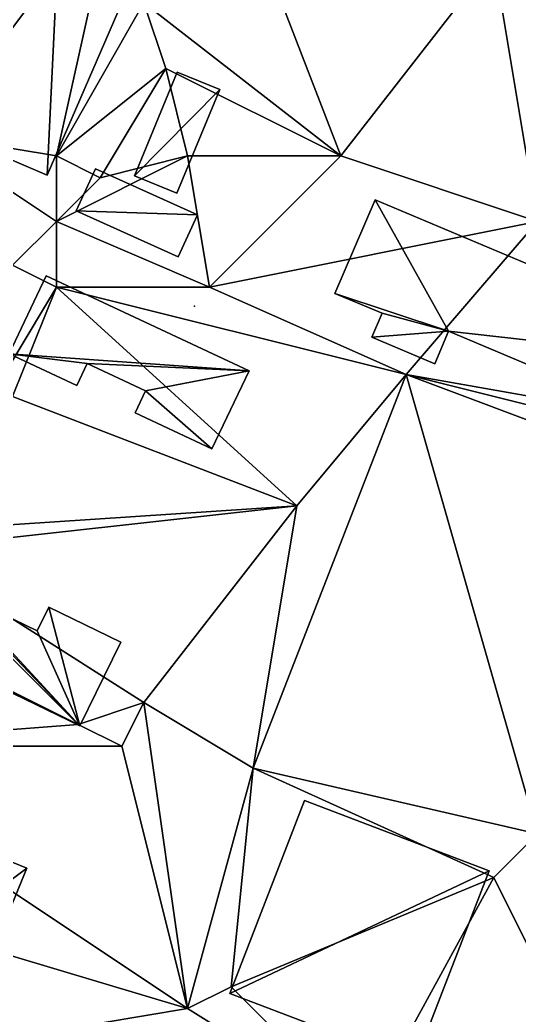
# Model space of a CAD drawing. Header units: metres. Extents: x -1103 to 901, y -902 to 905.
# Drawn here: x -921.3 to -875.7, y -602.6 to -511.6 of the extents above; entities that cross this region are included whole.
import ezdxf

# ---------------------------------------------------------------- set-up
doc = ezdxf.new("R2010")
doc.units = ezdxf.units.M
for name, color, linetype in [('OSM_BUILDING_FOOTPRINTS', 7, 'CONTINUOUS'), ('OSM_BUILDING_ROOFS', 1, 'CONTINUOUS'), ('OSM_BUILDING_WALLS', 8, 'CONTINUOUS'), ('OSM_TERRAIN', 3, 'CONTINUOUS'), ('OSM_TREES', 3, 'CONTINUOUS')]:
    doc.layers.add(name, color=color, linetype=linetype)

msp = doc.modelspace()

# ---------------------------------------------------------------- linework, layer by layer
at = {"layer": 'OSM_BUILDING_FOOTPRINTS'}
for points in [[(-912.388, -486.88, 13.145), (-903.622, -490.629, 13.145), (-918.853, -525.753, 13.145), (-928.912, -521.451, 13.145), (-921.827, -505.116, 13.145), (-917.925, -506.786, 13.145), (-915.582, -501.378, 13.145), (-918.18, -500.262, 13.145), (-912.388, -486.88, 13.145)], [(-906.938, -516.33, 12.467), (-903.058, -517.911, 12.467), (-906.993, -527.411, 12.467), (-910.862, -525.83, 12.467), (-906.938, -516.33, 12.467)], [(-914.432, -525.188, 12.341), (-905.103, -529.38, 12.341), (-906.849, -533.217, 12.341), (-916.178, -529.026, 12.341), (-914.432, -525.188, 12.341)], [(-883.404, -543.004, 12.114), (-889.152, -540.582, 12.114), (-888.213, -538.392, 12.114), (-892.524, -536.568, 12.114), (-888.854, -527.997, 12.114), (-852.355, -543.391, 12.114), (-855.693, -551.198, 12.114), (-882.133, -540.04, 12.114), (-883.404, -543.004, 12.114)], [(-918.942, -534.954, 12.088), (-900.383, -543.657, 12.088), (-903.776, -550.79, 12.088), (-910.806, -547.494, 12.088), (-909.856, -545.493, 12.088), (-915.194, -542.993, 12.088), (-916.134, -544.984, 12.088), (-922.324, -542.087, 12.088), (-918.942, -534.954, 12.088)], [(-935.19, -566.782, 11.268), (-931.642, -559.538, 11.268), (-926.402, -562.081, 11.268), (-927.254, -563.818, 11.268), (-919.759, -567.445, 11.268), (-918.698, -565.277, 11.268), (-912.088, -568.473, 11.268), (-915.846, -576.137, 11.268), (-935.19, -566.782, 11.268)], [(-895.308, -582.949, 11.866), (-878.429, -589.396, 11.866), (-885.26, -607.058, 11.866), (-902.139, -600.611, 11.866), (-895.308, -582.949, 11.866)], [(-924.224, -587.727, 10.93), (-920.698, -589.165, 10.93), (-923.119, -595.026, 10.93), (-926.645, -593.589, 10.93), (-924.224, -587.727, 10.93)]]:
    msp.add_polyline3d(points, close=True, dxfattribs=at)
at = {"layer": 'OSM_BUILDING_ROOFS'}
for points in [[(-917.925, -506.786, 18.345), (-918.853, -525.753, 18.345), (-903.622, -490.629, 18.345)], [(-917.925, -506.786, 18.345), (-921.827, -505.116, 18.345), (-928.912, -521.451, 18.345)], [(-917.925, -506.786, 18.345), (-928.912, -521.451, 18.345), (-918.853, -525.753, 18.345)], [(-903.058, -517.911, 22.467), (-906.938, -516.33, 22.467), (-910.862, -525.83, 22.467)], [(-903.058, -517.911, 22.467), (-910.862, -525.83, 22.467), (-906.993, -527.411, 22.467)], [(-905.103, -529.38, 22.341), (-914.432, -525.188, 22.341), (-916.178, -529.026, 22.341)], [(-882.133, -540.04, 22.114), (-888.854, -527.997, 22.114), (-892.524, -536.568, 22.114)], [(-882.133, -540.04, 22.114), (-852.355, -543.391, 22.114), (-888.854, -527.997, 22.114)], [(-905.103, -529.38, 22.341), (-916.178, -529.026, 22.341), (-906.849, -533.217, 22.341)], [(-900.383, -543.657, 20.488), (-918.942, -534.954, 20.488), (-922.324, -542.087, 20.488)], [(-882.133, -540.04, 22.114), (-892.524, -536.568, 22.114), (-888.213, -538.392, 22.114)], [(-882.133, -540.04, 22.114), (-888.213, -538.392, 22.114), (-889.152, -540.582, 22.114)], [(-889.152, -540.582, 22.114), (-883.404, -543.004, 22.114), (-882.133, -540.04, 22.114)], [(-882.133, -540.04, 22.114), (-855.693, -551.198, 22.114), (-852.355, -543.391, 22.114)], [(-922.324, -542.087, 20.488), (-916.134, -544.984, 20.488), (-915.194, -542.993, 20.488)], [(-900.383, -543.657, 20.488), (-922.324, -542.087, 20.488), (-915.194, -542.993, 20.488)], [(-900.383, -543.657, 20.488), (-915.194, -542.993, 20.488), (-909.856, -545.493, 20.488)], [(-909.856, -545.493, 20.488), (-903.776, -550.79, 20.488), (-900.383, -543.657, 20.488)], [(-909.856, -545.493, 20.488), (-910.806, -547.494, 20.488), (-903.776, -550.79, 20.488)], [(-931.642, -559.538, 21.268), (-935.19, -566.782, 21.268), (-915.846, -576.137, 21.268)], [(-927.254, -563.818, 21.268), (-931.642, -559.538, 21.268), (-915.846, -576.137, 21.268)], [(-915.846, -576.137, 21.268), (-919.759, -567.445, 21.268), (-927.254, -563.818, 21.268)], [(-915.846, -576.137, 21.268), (-918.698, -565.277, 21.268), (-919.759, -567.445, 21.268)], [(-915.846, -576.137, 21.268), (-912.088, -568.473, 21.268), (-918.698, -565.277, 21.268)], [(-878.429, -589.396, 21.866), (-895.308, -582.949, 21.866), (-902.139, -600.611, 21.866)], [(-920.698, -589.165, 20.93), (-924.224, -587.727, 20.93), (-926.645, -593.589, 20.93)], [(-920.698, -589.165, 20.93), (-926.645, -593.589, 20.93), (-923.119, -595.026, 20.93)], [(-878.429, -589.396, 21.866), (-902.139, -600.611, 21.866), (-885.26, -607.058, 21.866)]]:
    msp.add_3dface(points, dxfattribs=at)
at = {"layer": 'OSM_BUILDING_WALLS'}
for points in [[(-918.853, -525.753, 13.145), (-903.622, -490.629, 13.145), (-903.622, -490.629, 18.345)], [(-918.853, -525.753, 13.145), (-903.622, -490.629, 18.345), (-918.853, -525.753, 18.345)], [(-906.938, -516.33, 12.467), (-910.862, -525.83, 12.467), (-910.862, -525.83, 22.467)], [(-906.938, -516.33, 12.467), (-910.862, -525.83, 22.467), (-906.938, -516.33, 22.467)], [(-903.058, -517.911, 12.467), (-906.938, -516.33, 12.467), (-906.938, -516.33, 22.467)], [(-903.058, -517.911, 12.467), (-906.938, -516.33, 22.467), (-903.058, -517.911, 22.467)], [(-906.993, -527.411, 12.467), (-903.058, -517.911, 12.467), (-903.058, -517.911, 22.467)], [(-906.993, -527.411, 12.467), (-903.058, -517.911, 22.467), (-906.993, -527.411, 22.467)], [(-928.912, -521.451, 13.145), (-918.853, -525.753, 13.145), (-918.853, -525.753, 18.345)], [(-928.912, -521.451, 13.145), (-918.853, -525.753, 18.345), (-928.912, -521.451, 18.345)], [(-914.432, -525.188, 12.341), (-916.178, -529.026, 12.341), (-916.178, -529.026, 22.341)], [(-914.432, -525.188, 12.341), (-916.178, -529.026, 22.341), (-914.432, -525.188, 22.341)], [(-905.103, -529.38, 12.341), (-914.432, -525.188, 12.341), (-914.432, -525.188, 22.341)], [(-905.103, -529.38, 12.341), (-914.432, -525.188, 22.341), (-905.103, -529.38, 22.341)], [(-910.862, -525.83, 12.467), (-906.993, -527.411, 12.467), (-906.993, -527.411, 22.467)], [(-910.862, -525.83, 12.467), (-906.993, -527.411, 22.467), (-910.862, -525.83, 22.467)], [(-888.854, -527.997, 12.114), (-892.524, -536.568, 12.114), (-892.524, -536.568, 22.114)], [(-888.854, -527.997, 12.114), (-892.524, -536.568, 22.114), (-888.854, -527.997, 22.114)], [(-852.355, -543.391, 12.114), (-888.854, -527.997, 12.114), (-888.854, -527.997, 22.114)], [(-852.355, -543.391, 12.114), (-888.854, -527.997, 22.114), (-852.355, -543.391, 22.114)], [(-916.178, -529.026, 12.341), (-906.849, -533.217, 12.341), (-906.849, -533.217, 22.341)], [(-916.178, -529.026, 12.341), (-906.849, -533.217, 22.341), (-916.178, -529.026, 22.341)], [(-906.849, -533.217, 12.341), (-905.103, -529.38, 12.341), (-905.103, -529.38, 22.341)], [(-906.849, -533.217, 12.341), (-905.103, -529.38, 22.341), (-906.849, -533.217, 22.341)], [(-918.942, -534.954, 12.088), (-922.324, -542.087, 12.088), (-922.324, -542.087, 20.488)], [(-918.942, -534.954, 12.088), (-922.324, -542.087, 20.488), (-918.942, -534.954, 20.488)], [(-900.383, -543.657, 12.088), (-918.942, -534.954, 12.088), (-918.942, -534.954, 20.488)], [(-900.383, -543.657, 12.088), (-918.942, -534.954, 20.488), (-900.383, -543.657, 20.488)], [(-892.524, -536.568, 12.114), (-888.213, -538.392, 12.114), (-888.213, -538.392, 22.114)], [(-892.524, -536.568, 12.114), (-888.213, -538.392, 22.114), (-892.524, -536.568, 22.114)], [(-888.213, -538.392, 12.114), (-889.152, -540.582, 12.114), (-889.152, -540.582, 22.114)], [(-888.213, -538.392, 12.114), (-889.152, -540.582, 22.114), (-888.213, -538.392, 22.114)], [(-889.152, -540.582, 12.114), (-883.404, -543.004, 12.114), (-883.404, -543.004, 22.114)], [(-889.152, -540.582, 12.114), (-883.404, -543.004, 22.114), (-889.152, -540.582, 22.114)], [(-883.404, -543.004, 12.114), (-882.133, -540.04, 12.114), (-882.133, -540.04, 22.114)], [(-883.404, -543.004, 12.114), (-882.133, -540.04, 22.114), (-883.404, -543.004, 22.114)], [(-882.133, -540.04, 12.114), (-855.693, -551.198, 12.114), (-855.693, -551.198, 22.114)], [(-882.133, -540.04, 12.114), (-855.693, -551.198, 22.114), (-882.133, -540.04, 22.114)], [(-922.324, -542.087, 12.088), (-916.134, -544.984, 12.088), (-916.134, -544.984, 20.488)], [(-922.324, -542.087, 12.088), (-916.134, -544.984, 20.488), (-922.324, -542.087, 20.488)], [(-916.134, -544.984, 12.088), (-915.194, -542.993, 12.088), (-915.194, -542.993, 20.488)], [(-916.134, -544.984, 12.088), (-915.194, -542.993, 20.488), (-916.134, -544.984, 20.488)], [(-915.194, -542.993, 12.088), (-909.856, -545.493, 12.088), (-909.856, -545.493, 20.488)], [(-915.194, -542.993, 12.088), (-909.856, -545.493, 20.488), (-915.194, -542.993, 20.488)], [(-903.776, -550.79, 12.088), (-900.383, -543.657, 12.088), (-900.383, -543.657, 20.488)], [(-903.776, -550.79, 12.088), (-900.383, -543.657, 20.488), (-903.776, -550.79, 20.488)], [(-909.856, -545.493, 12.088), (-910.806, -547.494, 12.088), (-910.806, -547.494, 20.488)], [(-909.856, -545.493, 12.088), (-910.806, -547.494, 20.488), (-909.856, -545.493, 20.488)], [(-910.806, -547.494, 12.088), (-903.776, -550.79, 12.088), (-903.776, -550.79, 20.488)], [(-910.806, -547.494, 12.088), (-903.776, -550.79, 20.488), (-910.806, -547.494, 20.488)], [(-919.759, -567.445, 11.268), (-927.254, -563.818, 11.268), (-927.254, -563.818, 21.268)], [(-919.759, -567.445, 11.268), (-927.254, -563.818, 21.268), (-919.759, -567.445, 21.268)], [(-918.698, -565.277, 11.268), (-919.759, -567.445, 11.268), (-919.759, -567.445, 21.268)], [(-918.698, -565.277, 11.268), (-919.759, -567.445, 21.268), (-918.698, -565.277, 21.268)], [(-912.088, -568.473, 11.268), (-918.698, -565.277, 11.268), (-918.698, -565.277, 21.268)], [(-912.088, -568.473, 11.268), (-918.698, -565.277, 21.268), (-912.088, -568.473, 21.268)], [(-935.19, -566.782, 11.268), (-915.846, -576.137, 11.268), (-915.846, -576.137, 21.268)], [(-935.19, -566.782, 11.268), (-915.846, -576.137, 21.268), (-935.19, -566.782, 21.268)], [(-915.846, -576.137, 11.268), (-912.088, -568.473, 11.268), (-912.088, -568.473, 21.268)], [(-915.846, -576.137, 11.268), (-912.088, -568.473, 21.268), (-915.846, -576.137, 21.268)], [(-895.308, -582.949, 11.866), (-902.139, -600.611, 11.866), (-902.139, -600.611, 21.866)], [(-895.308, -582.949, 11.866), (-902.139, -600.611, 21.866), (-895.308, -582.949, 21.866)], [(-878.429, -589.396, 11.866), (-895.308, -582.949, 11.866), (-895.308, -582.949, 21.866)], [(-878.429, -589.396, 11.866), (-895.308, -582.949, 21.866), (-878.429, -589.396, 21.866)], [(-920.698, -589.165, 10.93), (-924.224, -587.727, 10.93), (-924.224, -587.727, 20.93)], [(-920.698, -589.165, 10.93), (-924.224, -587.727, 20.93), (-920.698, -589.165, 20.93)], [(-923.119, -595.026, 10.93), (-920.698, -589.165, 10.93), (-920.698, -589.165, 20.93)], [(-923.119, -595.026, 10.93), (-920.698, -589.165, 20.93), (-923.119, -595.026, 20.93)], [(-885.26, -607.058, 11.866), (-878.429, -589.396, 11.866), (-878.429, -589.396, 21.866)], [(-885.26, -607.058, 11.866), (-878.429, -589.396, 21.866), (-885.26, -607.058, 21.866)], [(-902.139, -600.611, 11.866), (-885.26, -607.058, 11.866), (-885.26, -607.058, 21.866)], [(-902.139, -600.611, 11.866), (-885.26, -607.058, 21.866), (-902.139, -600.611, 21.866)]]:
    msp.add_3dface(points, dxfattribs=at)
at = {"layer": 'OSM_TERRAIN'}
for points in [[(-930, -522, 15.284), (-918, -524, 15.305), (-910, -488, 15.317)], [(-930, -522, 15.284), (-910, -488, 15.317), (-922, -504, 15.119)], [(-918, -524, 15.305), (-910, -510, 15.284), (-910, -488, 15.317)], [(-892, -524, 14.528), (-902, -498, 15.898), (-910, -510, 15.284)], [(-892, -524, 14.528), (-878, -506, 15.483), (-902, -498, 15.898)], [(-874, -530, 14.207), (-878, -506, 15.483), (-892, -524, 14.528)], [(-874, -530, 14.207), (-870, -508, 15.275), (-878, -506, 15.483)], [(-918, -524, 15.305), (-908, -516, 14.769), (-910, -510, 15.284)], [(-908, -516, 14.769), (-892, -524, 14.528), (-910, -510, 15.284)], [(-918, -524, 15.305), (-914, -526, 14.405), (-908, -516, 14.769)], [(-914, -526, 14.405), (-906, -524, 14.698), (-908, -516, 14.769)], [(-906, -524, 14.698), (-892, -524, 14.528), (-908, -516, 14.769)], [(-922, -534, 14.542), (-918, -530, 14.495), (-930, -522, 15.284)], [(-930, -522, 15.284), (-918, -530, 14.495), (-918, -524, 15.305)], [(-918, -530, 14.495), (-904, -536, 14.002), (-906, -524, 14.698)], [(-918, -530, 14.495), (-906, -524, 14.698), (-914, -526, 14.405)], [(-918, -530, 14.495), (-914, -526, 14.405), (-918, -524, 15.305)], [(-906, -524, 14.698), (-904, -536, 14.002), (-892, -524, 14.528)], [(-904, -536, 14.002), (-874, -530, 14.207), (-892, -524, 14.528)], [(-918, -536, 14.108), (-918, -530, 14.495), (-922, -534, 14.542)], [(-918, -536, 14.108), (-904, -536, 14.002), (-918, -530, 14.495)], [(-886, -544, 14.131), (-874, -530, 14.207), (-904, -536, 14.002)], [(-886, -544, 14.131), (-852, -550, 14.118), (-874, -530, 14.207)], [(-930, -556, 14.402), (-918, -536, 14.108), (-922, -534, 14.542)], [(-922, -546, 14.233), (-918, -536, 14.108), (-930, -556, 14.402)], [(-922, -546, 14.233), (-896, -556, 13.949), (-918, -536, 14.108)], [(-896, -556, 13.949), (-886, -544, 14.131), (-918, -536, 14.108)], [(-886, -544, 14.131), (-904, -536, 14.002), (-918, -536, 14.108)], [(-874, -586, 14.835), (-886, -544, 14.131), (-900, -580, 13.481)], [(-900, -580, 13.481), (-886, -544, 14.131), (-896, -556, 13.949)], [(-886, -544, 14.131), (-874, -586, 14.835), (-870, -550, 14.771)], [(-870, -550, 14.771), (-862, -550, 14.246), (-886, -544, 14.131)], [(-886, -544, 14.131), (-862, -550, 14.246), (-852, -550, 14.118)], [(-926, -558, 13.712), (-896, -556, 13.949), (-922, -546, 14.233)], [(-932, -560, 13.335), (-910, -574, 13.04), (-896, -556, 13.949)], [(-932, -560, 13.335), (-896, -556, 13.949), (-926, -558, 13.712)], [(-910, -574, 13.04), (-900, -580, 13.481), (-896, -556, 13.949)], [(-916, -576, 13.301), (-932, -560, 13.335), (-936, -566, 13.413)], [(-916, -576, 13.301), (-910, -574, 13.04), (-932, -560, 13.335)], [(-942, -578, 12.999), (-916, -576, 13.301), (-936, -566, 13.413)], [(-916, -576, 13.301), (-912, -578, 13.004), (-910, -574, 13.04)], [(-912, -578, 13.004), (-906, -602, 13.165), (-910, -574, 13.04)], [(-910, -574, 13.04), (-906, -602, 13.165), (-900, -580, 13.481)], [(-942, -578, 12.999), (-912, -578, 13.004), (-916, -576, 13.301)], [(-926, -596, 12.874), (-906, -602, 13.165), (-942, -578, 12.999)], [(-906, -602, 13.165), (-912, -578, 13.004), (-942, -578, 12.999)], [(-902, -600, 13.937), (-900, -580, 13.481), (-906, -602, 13.165)], [(-902, -600, 13.937), (-878, -590, 14.051), (-900, -580, 13.481)], [(-878, -590, 14.051), (-874, -586, 14.835), (-900, -580, 13.481)], [(-878, -590, 14.051), (-870, -606, 14.022), (-874, -586, 14.835)], [(-890, -612, 13.827), (-878, -590, 14.051), (-902, -600, 13.937)], [(-890, -612, 13.827), (-870, -606, 14.022), (-878, -590, 14.051)], [(-930, -606, 12.207), (-906, -602, 13.165), (-926, -596, 12.874)], [(-890, -612, 13.827), (-902, -600, 13.937), (-906, -602, 13.165)], [(-890, -612, 13.827), (-906, -602, 13.165), (-930, -606, 12.207)]]:
    msp.add_3dface(points, dxfattribs=at)
at = {"layer": 'OSM_TREES'}
msp.add_point((-905.357, -537.74, 14.07), dxfattribs=at)

doc.saveas('drawing.dxf')
